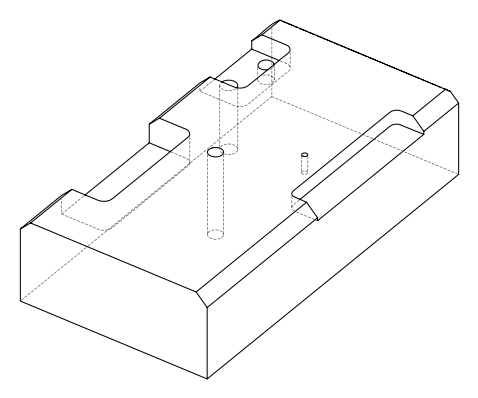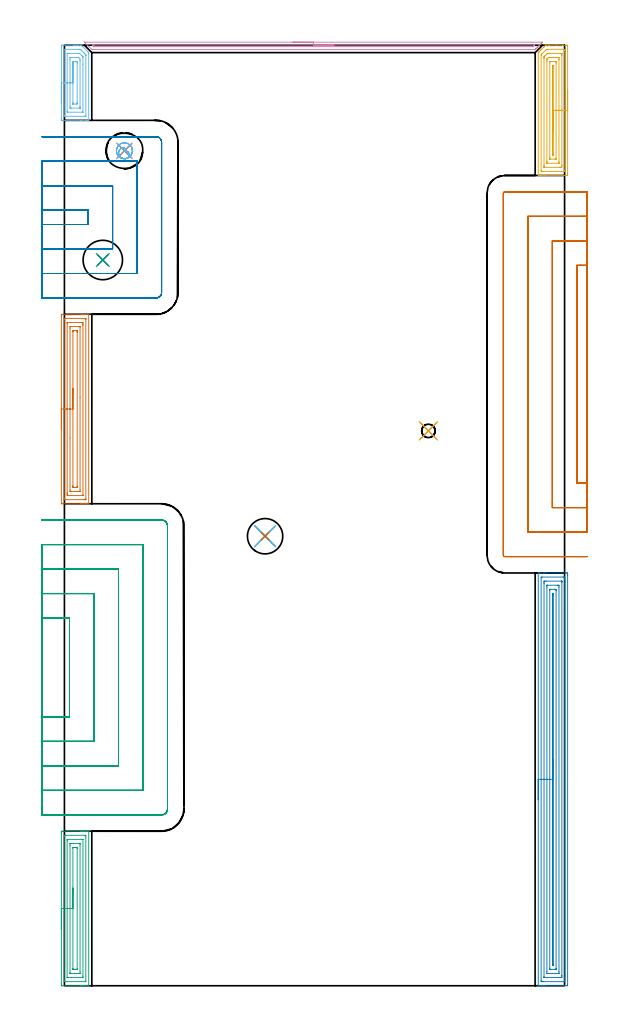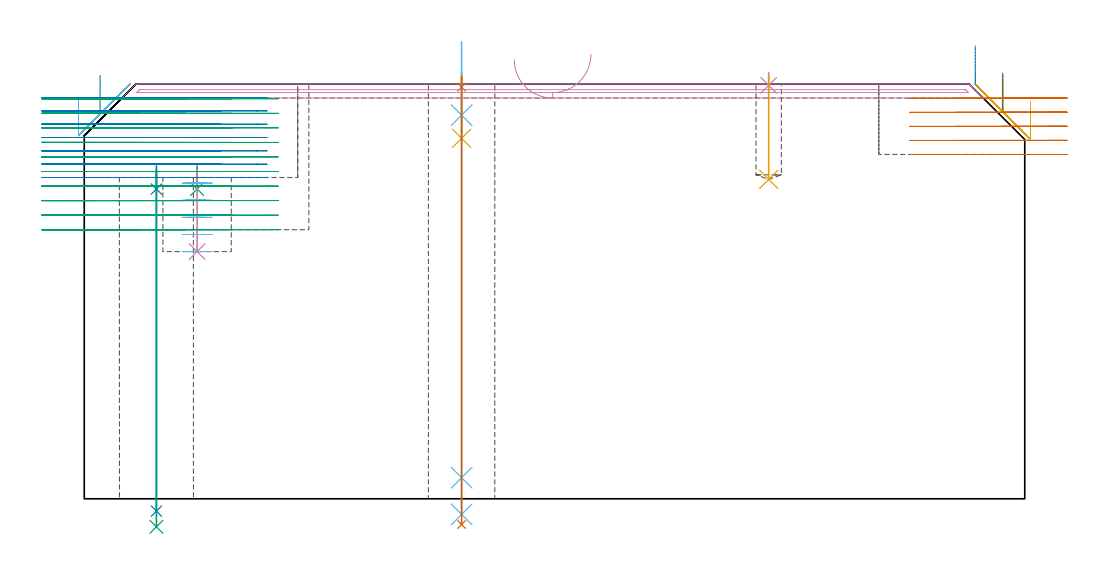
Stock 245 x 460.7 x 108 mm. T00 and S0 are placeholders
(PLAN: 21 operations, 10 tool changes, 89.4 min)
(1 SPOT_DRILL | STEP1HOLE | NXT0321_9005460120000 | 0.03 min | 4 mm3)
(2 SPOT_DRILL_1 | STEP1HOLE_1 | NXT0321_9005460120000 | 0.05 min | 2919 mm3)
(3 SPOT_DRILL_2 | STEP1POCKET | NXT0321_9005460120000 | 0.05 min | 2918 mm3)
(4 SPOT_DRILL_3 | STEP1POCKET_1 | NXT0321_9005460120000 | 0.03 min | 0 mm3)
(5 DRILL_BLIND_HOLE_INTO_CENTER | STEP1HOLE | NXT0301_065 | 0.07 min | 890 mm3)
(6 GUN_DRILL_THROUGH_HOLE | STEP1HOLE | UGT0307_008 | 0.61 min | 9318 mm3)
(7 DRILL_TO_ENLARGE_THROUGH_HOLE | STEP1HOLE | UGT0301_244 | 0.47 min | 15118 mm3)
(8 DRILL_THROUGH_HOLE_INTO_CENTER | STEP1HOLE_1 | NXT0301_065 | 0.36 min | 5642 mm3)
(9 DRILL_TO_ENLARGE_THROUGH_HOLE_1 | STEP1HOLE_1 | UGT0301_260 | 0.38 min | 22980 mm3)
(10 DRILL_BLIND_HOLE_INTO_CENTER_1 | STEP1POCKET | NXT0301_128 | 0.09 min | 1866 mm3)
(11 DRILL_BLIND_HOLE_INTO_CENTER_2 | STEP1POCKET_1 | NXT0301_037 | 0.11 min | 814 mm3)
(12 MILL_ROUGH_BLIND_HOLE_CONTOUR | STEP1POCKET | NXT0201_013 | Spiral | 0.85 min | 6052 mm3)
(13 AREA_MILL | FG_CHAMFER_SURFACE | UGT0205_001 | 3.99 min | 9563 mm3)
(14 AREA_MILL_1 | FG_CHAMFER_SURFACE_1 | UGT0205_001 | 9.89 min | 21697 mm3)
(15 AREA_MILL_2 | FG_CHAMFER_SURFACE_2 | UGT0205_001 | 3.3 min | 7421 mm3)
(16 AREA_MILL_3 | FG_CHAMFER_SURFACE_3 | UGT0205_001 | 3.69 min | 1602 mm3)
(17 AREA_MILL_4 | FG_CHAMFER_SURFACE_4 | UGT0205_001 | 3.22 min | 7328 mm3)
(18 AREA_MILL_5 | FG_CHAMFER_SURFACE_5 | UGT0205_001 | 1.72 min | 3763 mm3)
(19 MILL_SLOT | SLOT_PARTIAL_RECTANGULAR | NXT0201_012 | Follow Part, ap 4, ae 75% | 16.4 min | 133348 mm3)
(20 MILL_SLOT_1 | SLOT_PARTIAL_RECTANGULAR_1 | NXT0201_012 | Follow Part, ap 4, ae 75% | 10.9 min | 112780 mm3)
(21 MILL_SLOT_2 | SLOT_PARTIAL_RECTANGULAR_2 | NXT0201_012 | Follow Part, ap 4, ae 75% | 33.21 min | 352508 mm3)
(TOOL NXT0321_9005460120000 | NC Spot Drill, 142deg, 12mm, Carbide, Uncoated | D12 PA142 FL30 Z2)
(TOOL NXT0301_065 | Carbide Drill 9.4mm [860.1-0940-075A1-MM 2214] | D9.4 PA140 FL98 Z2)
(TOOL UGT0307_008 | Gun Drill 11 mm | D11 PA130 FL24 Z1)
(TOOL UGT0301_244 | Twist Drill 17.3 mm | D17.3 PA118 FL130 Z2)
(TOOL UGT0301_260 | Twist Drill 19.3 mm | D19.3 PA118 FL140 Z2)
(TOOL NXT0301_128 | Carbide Drill 12mm [861.1-1200-036A1-GP GC34] | D12 PA150 FL37.4 Z2)
(TOOL NXT0301_037 | Carbide Drill 6.6mm [860.1-0660-033A1-MM 2214] | D6.6 PA140 FL53 Z2)
(TOOL NXT0201_013 | ENDMILL 10mm | D10 FL30 Z4)
(TOOL UGT0205_001 | Chamfer Mill 20 x 3 x 45 deg. | D20 FL50 Z2)
(TOOL NXT0201_012 | ENDMILL 16mm [2P460-1600-NA 1630] | D16 FL38 Z6)
(OP 1 SPOT_DRILL)
G17 G21 G94 G90
T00 M6
G54
G17 G0 G90 X98.3 Y220.2 S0 M3
G43 Z118. H0
G94 G81 G98 Z107.255 F250. R111.
G80
M5
M2
(OP 2 SPOT_DRILL_1)
G17 G21 G94 G90
T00 M6
G54
G17 G0 G90 X18.8 Y355.5 S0 M3
G43 Z118. H0
G94 G81 G98 Z80.7 F250. R86.7
G80
M5
M2
(OP 3 SPOT_DRILL_2)
G17 G21 G94 G90
T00 M6
G54
G17 G0 G90 X29.4 Y409. S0 M3
G43 Z118. H0
G94 G81 G98 Z80.7 F250. R86.7
G80
M5
M2
(OP 4 SPOT_DRILL_3)
G17 G21 G94 G90
T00 M6
G54
G17 G0 G90 X178.3 Y271.8 S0 M3
G43 Z118. H0
G94 G81 G98 Z107.716 F250. R111.
G80
M5
M2
(OP 5 DRILL_BLIND_HOLE_INTO_CENTER)
G17 G21 G94 G90
T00 M6
G54
G17 G0 G90 X98.3 Y220.2 S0 M3
G43 Z118. H1
G94 G81 G98 Z93.9 F250. R110.
G80
M5
M2
(OP 6 GUN_DRILL_THROUGH_HOLE)
G17 G21 G94 G90
T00 M6
G54
G17 G0 G90 X98.3 Y220.2 M8
G43 Z119.029 H0
S716 M3
G94 G1 Z99.935 F125. M26
G4 X.084
Z5.5 F250.
G4 X.084
Z-4.065 F125.
G4 X.084
M5
M9
G0 Z119.029
M2
(OP 7 DRILL_TO_ENLARGE_THROUGH_HOLE)
G17 G21 G94 G90
T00 M6
G54
G17 G0 G90 X98.3 Y220.2 S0 M3
G43 Z118. H0
G94 G73 G98 Z-6.697 F250. Q16.385 R110.
G80
M5
M2
(OP 8 DRILL_THROUGH_HOLE_INTO_CENTER)
G17 G21 G94 G90
T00 M6
G54
G17 G0 G90 X18.8 Y355.5 S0 M3
G43 Z118. H1
G94 G73 G98 Z-3.211 F250. Q8.691 R85.7
G80
M5
M2
(OP 9 DRILL_TO_ENLARGE_THROUGH_HOLE_1)
G17 G21 G94 G90
T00 M6
G54
G17 G0 G90 X18.8 Y355.5 S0 M3
G43 Z118. H0
G94 G73 G98 Z-7.298 F250. Q18.2 R85.7
G80
M5
M2
(OP 10 DRILL_BLIND_HOLE_INTO_CENTER_1)
G17 G21 G94 G90
T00 M6
G54
G17 G0 G90 X29.4 Y409. S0 M3
G43 Z118. H1
G94 G81 G98 Z64.4 F250. R85.7
G80
M5
M2
(OP 11 DRILL_BLIND_HOLE_INTO_CENTER_2)
G17 G21 G94 G90
T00 M6
G54
G17 G0 G90 X178.3 Y271.8 S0 M3
G43 Z118. H1
G94 G81 G98 Z83.2 F250. R110.
G80
M5
M2
(OP 12 MILL_ROUGH_BLIND_HOLE_CONTOUR)
G17 G21 G94 G90
T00 M6
G54
G17 G0 G90 X29.4 Y409. S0 M3
G43 Z118. H0
Z82.24
G94 G3 X29.78 Y410.055 R0.596 F250.
X27.898 Y410.243 R1.696
X26.759 Y406.941 R2.571
X30.131 Y405.169 R3.058
X33.231 Y409.731 R3.9
X30.131 Y405.169 R-3.9
X31.681 Y407.45 R1.95
X29.4 Y409. R1.95
G0 Z77.78
G3 X29.78 Y410.055 R0.596
X27.898 Y410.243 R1.696
X26.759 Y406.941 R2.571
X30.131 Y405.169 R3.058
X33.231 Y409.731 R3.9
X30.131 Y405.169 R-3.9
X31.681 Y407.45 R1.95
X29.4 Y409. R1.95
G0 Z73.32
G3 X29.78 Y410.055 R0.596
X27.898 Y410.243 R1.696
X26.759 Y406.941 R2.571
X30.131 Y405.169 R3.058
X33.231 Y409.731 R3.9
X30.131 Y405.169 R-3.9
X31.681 Y407.45 R1.95
X29.4 Y409. R1.95
G0 Z68.86
G3 X29.78 Y410.055 R0.596
X27.898 Y410.243 R1.696
X26.759 Y406.941 R2.571
X30.131 Y405.169 R3.058
X33.231 Y409.731 R3.9
X30.131 Y405.169 R-3.9
X31.681 Y407.45 R1.95
X29.4 Y409. R1.95
G0 Z64.4
G3 X29.78 Y410.055 R0.596
X27.898 Y410.243 R1.696
X26.759 Y406.941 R2.571
X30.131 Y405.169 R3.058
X33.231 Y409.731 R3.9
X30.131 Y405.169 R-3.9
X31.681 Y407.45 R1.95
X29.4 Y409. R1.95
G0 Z118.
M5
M2
(OP 13 AREA_MILL)
G17 G21 G94 G90
T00 M6
G54
G17 G0 G90 X-1.5 Y272.5 S1061 M3
G43 Z118. H0
Z104.6
G94 G1 Y272.538 Z103.728 F250.
Y272.652 Z102.864
Y272.841 Z102.012
Y273.103 Z101.18
Y273.437 Z100.374
Y273.84 Z99.6
Y274.308 Z98.864
Y274.84 Z98.172
Y275.429 Z97.529
Y276.072 Z96.94
Y276.764 Z96.409
Y277.5 Z95.94
Y278.274 Z95.537
Y279.08 Z95.203
Y279.912 Z94.941
Y280.764 Z94.752
Y281.628 Z94.638
Y282.5 Z94.6
Y327.947
X-1.499 Y328.33 Z94.601
X-1.494 Y328.83 Z94.603
X-1.491 Y328.892 Z94.605
X-0.996 Y328.9 Z95.1
X7.856 Z103.95
X8.492 Z104.59
X8.741 Z104.838
X9.378 Z105.475
X9.626 Z105.722
X10.123 Z106.222
X10.9 Z106.999
X11.396 Z107.495
X11.618 Z107.717
X11.884 Y328.893 Z107.975
X11.897 Y328.891 Z107.988
X11.9 Y328.775 Z108.
Y236.225
X11.897 Y236.109 Z107.989
X11.884 Y236.107 Z107.975
X11.617 Y236.1 Z107.716
X10.9 Z106.999
X10.123 Z106.222
X9.626 Z105.722
X9.378 Z105.475
X8.741 Z104.838
X8.492 Z104.59
X7.856 Z103.95
X-1.222 Z94.875
X-1.316 Y236.102 Z94.781
X-1.491 Y236.11 Z94.605
X-1.499 Y236.285 Z94.599
X-1.5 Y236.67 Z94.6
Y282.5
X-0.086 Z96.014
Y326.55
X-0.083 Y326.766 Z96.017
X-0.079 Y326.872 Z96.021
X-0.076 Y326.89 Z96.024
X-0.021 Y326.894 Z96.079
X0.079 Y326.898 Z96.179
X0.426 Y326.9 Z96.526
X0.774 Z96.874
X10.164 Z106.264
X10.368 Y326.897 Z106.468
X10.442 Y326.894 Z106.542
X10.47 Y326.891 Z106.57
X10.479 Y326.862 Z106.579
X10.482 Y326.768 Z106.582
X10.486 Y326.576 Z106.586
Y326.55
Y238.45
X10.483 Y238.234 Z106.583
X10.479 Y238.128 Z106.579
X10.476 Y238.11 Z106.576
X10.421 Y238.106 Z106.521
X10.321 Y238.103 Z106.421
X9.974 Y238.1 Z106.074
X9.626 Z105.726
X0.236 Z96.336
X0.032 Y238.103 Z96.132
X-0.042 Y238.106 Z96.058
X-0.07 Y238.109 Z96.03
X-0.079 Y238.138 Z96.021
X-0.082 Y238.232 Z96.018
X-0.086 Y238.424 Z96.014
Y238.45
Y282.5
X1.328 Z97.428
X1.329 Y324.213 Z97.429
X1.331 Y324.771 Z97.431
X1.333 Y324.853 Z97.433
X1.335 Y324.886 Z97.435
X1.402 Y324.892 Z97.502
X1.532 Y324.899 Z97.632
X8.613 Z104.713
X8.741 Y324.896 Z104.841
X8.869 Y324.89 Z104.969
X9.065 Y324.872 Z105.165
X9.067 Y324.771 Z105.167
X9.07 Y324.439 Z105.17
X9.071 Y323.881 Z105.171
Y323.548
Y240.787
X9.069 Y240.229 Z105.169
X9.067 Y240.147 Z105.167
X9.065 Y240.114 Z105.165
X8.998 Y240.109 Z105.098
X8.868 Y240.101 Z104.968
X1.788 Z97.888
X1.659 Y240.104 Z97.759
X1.531 Y240.11 Z97.631
X1.335 Y240.128 Z97.435
X1.333 Y240.229 Z97.433
X1.33 Y240.561 Z97.43
X1.329 Y241.119 Z97.429
Y241.452
X1.328 Y282.5 Z97.428
X2.743 Z98.843
Y322.101
X2.747 Y322.787 Z98.847
X2.749 Y322.881 Z98.849
X2.834 Y322.89 Z98.934
X3.032 Y322.895 Z99.132
X3.43 Y322.9 Z99.53
X3.52 Z99.62
X7.061 Z103.161
X7.4 Y322.898 Z103.5
X7.57 Y322.894 Z103.67
X7.648 Y322.89 Z103.748
X7.65 Y322.834 Z103.75
X7.656 Y322.301 Z103.756
X7.657 Y288.317 Z103.757
Y242.899
X7.653 Y242.213 Z103.753
X7.651 Y242.119 Z103.751
X7.566 Y242.11 Z103.666
X7.368 Y242.105 Z103.468
X6.97 Y242.1 Z103.07
X6.88 Z102.98
X3.339 Z99.439
X3. Y242.102 Z99.1
X2.83 Y242.106 Z98.93
X2.752 Y242.11 Z98.852
X2.75 Y242.166 Z98.85
X2.744 Y242.699 Z98.844
X2.743 Y268.317 Z98.843
Y282.5
X4.157 Z100.257
X4.158 Y320.321 Z100.258
X4.159 Y320.478 Z100.259
X4.164 Y320.638 Z100.264
X4.177 Y320.89 Z100.277
X4.315 Y320.894 Z100.415
X4.625 Y320.899 Z100.725
X5.2 Y320.9 Z101.3
X5.509 Z101.609
X6.085 Y320.898 Z102.185
X6.167 Y320.895 Z102.267
X6.216 Y320.89 Z102.316
X6.236 Y320.881 Z102.336
X6.238 Y320.797 Z102.338
X6.242 Y320.48 Z102.342
X6.243 Y320.321 Z102.343
Y320.162
X6.242 Y244.679 Z102.342
X6.241 Y244.522 Z102.341
X6.236 Y244.362 Z102.336
X6.223 Y244.11 Z102.323
X6.085 Y244.106 Z102.185
X5.775 Y244.101 Z101.875
X5.2 Y244.1 Z101.3
X4.891 Z100.991
X4.315 Y244.102 Z100.415
X4.233 Y244.105 Z100.333
X4.184 Y244.11 Z100.284
X4.164 Y244.119 Z100.264
X4.162 Y244.203 Z100.262
X4.158 Y244.52 Z100.258
X4.157 Y244.679 Z100.257
Y244.838
Y282.5
Y283.372 Z100.295
Y284.236 Z100.409
Y285.088 Z100.598
Y285.92 Z100.86
Y286.726 Z101.194
Y287.5 Z101.597
Y288.236 Z102.065
Y288.928 Z102.596
Y289.571 Z103.186
Y290.16 Z103.829
Y290.692 Z104.521
Y291.16 Z105.257
Y291.563 Z106.031
Y291.897 Z106.837
Y292.159 Z107.669
Y292.348 Z108.52
Y292.462 Z109.385
Y292.5 Z110.257
G0 Z118.
M5
M2
(OP 14 AREA_MILL_1)
G17 G21 G94 G90
T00 M6
G54
G17 G0 G90 X232.1 Y91.1 S1061 M3
G43 Z118. H0
G94 G1 Y91.138 Z117.128 F250.
Y91.252 Z116.263
Y91.441 Z115.412
Y91.703 Z114.58
Y92.037 Z113.774
Y92.44 Z113.
Y92.908 Z112.264
Y93.44 Z111.572
Y94.029 Z110.929
Y94.672 Z110.339
Y95.364 Z109.808
Y96.1 Z109.34
Y96.874 Z108.937
Y97.68 Z108.603
Y98.512 Z108.341
Y99.364 Z108.152
Y100.228 Z108.038
Y101.1 Z108.
Y202.031
X232.103 Y202.191 Z107.988
X232.137 Y202.2 Z107.954
X232.51 Z107.59
X232.856 Z107.243
X233.529 Z106.566
X234.753 Z105.344
X235.305 Z104.79
X235.917 Z104.178
X245.347 Z94.75
X245.959 Y202.196 Z94.138
X246.492 Y202.192 Z93.606
X246.494 Y202.123 Z93.604
X246.499 Y201.584 Z93.601
X246.5 Y201.04 Z93.6
Y0.616
X246.496 Y0.263 Z93.602
X246.492 Y0.01 Z93.606
X246.235 Y0. Z93.863
X235.305 Z104.79
X234.753 Z105.344
X234.417 Z105.679
X233.865 Z106.231
X233.529 Z106.566
X232.856 Z107.243
X232.51 Z107.59
X232.137 Z107.954
X232.103 Y0.009 Z107.988
X232.1 Y0.169 Z108.
Y101.1
X233.514 Z106.586
X233.515 Y199.812 Z106.585
X233.529 Y200.19 Z106.571
X234.018 Y200.199 Z106.082
X244.183 Y200.2 Z95.917
X244.673 Y200.199 Z95.427
X245.071 Y200.19 Z95.029
X245.085 Y199.798 Z95.015
X245.086 Y199.783 Z95.014
X245.085 Y2.388 Z95.015
X245.071 Y2.01 Z95.029
X244.582 Y2.001 Z95.518
X234.417 Y2. Z105.683
X233.927 Y2.001 Z106.173
X233.529 Y2.01 Z106.571
X233.515 Y2.402 Z106.585
X233.514 Y2.417 Z106.586
Y101.1
X234.928 Z105.172
X234.929 Y197.118 Z105.171
X234.93 Y197.495 Z105.17
X234.934 Y198.011 Z105.166
X234.937 Y198.19 Z105.163
X235.12 Y198.197 Z104.98
X235.305 Y198.199 Z104.795
X236.005 Y198.2 Z104.095
X243.483 Y198.199 Z96.617
X243.608 Y198.196 Z96.492
X243.652 Y198.192 Z96.448
X243.666 Y198.187 Z96.434
X243.667 Y198.182 Z96.433
X243.67 Y198.137 Z96.43
X243.671 Y198.011 Z96.429
Y197.633
Y5.082
X243.67 Y4.705 Z96.43
X243.666 Y4.189 Z96.434
X243.663 Y4.01 Z96.437
X243.48 Y4.003 Z96.62
X243.295 Y4.001 Z96.805
X242.595 Y4. Z97.505
X235.117 Y4.001 Z104.983
X234.992 Y4.004 Z105.108
X234.948 Y4.008 Z105.152
X234.934 Y4.013 Z105.166
X234.933 Y4.018 Z105.167
X234.93 Y4.063 Z105.17
X234.929 Y4.189 Z105.171
X234.928 Y4.567 Z105.172
Y101.1
X236.343 Z103.757
Y195.332
X236.347 Y196.069 Z103.753
X236.35 Y196.177 Z103.75
X236.356 Y196.191 Z103.744
X236.38 Y196.194 Z103.72
X236.433 Y196.197 Z103.667
X236.649 Y196.199 Z103.451
X241.545 Y196.2 Z98.555
X241.959 Y196.194 Z98.141
X242.166 Y196.19 Z97.934
X242.25 Y196.178 Z97.85
X242.257 Y195.332 Z97.843
Y6.868
X242.253 Y6.131 Z97.847
X242.25 Y6.023 Z97.85
X242.244 Y6.009 Z97.856
X242.22 Y6.006 Z97.88
X242.167 Y6.003 Z97.933
X241.951 Y6.001 Z98.149
X237.055 Y6. Z103.045
X236.641 Y6.006 Z103.459
X236.434 Y6.01 Z103.666
X236.349 Y6.022 Z103.751
X236.343 Y6.868 Z103.757
Y101.1
X237.757 Z102.343
Y193.758
X237.76 Y193.971 Z102.34
X237.764 Y194.111 Z102.336
X237.771 Y194.191 Z102.329
X237.806 Y194.193 Z102.294
X237.968 Y194.197 Z102.132
X238.206 Y194.2 Z101.894
X239.982 Y194.199 Z100.118
X240.632 Y194.19 Z99.468
X240.836 Y194.174 Z99.264
X240.841 Y193.758 Z99.259
X240.842 Y193.545 Z99.258
X240.843 Y8.442 Z99.257
X240.84 Y8.229 Z99.26
X240.836 Y8.089 Z99.264
X240.829 Y8.009 Z99.271
X240.794 Y8.007 Z99.306
X240.632 Y8.003 Z99.468
X240.394 Y8. Z99.706
X238.618 Y8.001 Z101.482
X237.968 Y8.01 Z102.132
X237.764 Y8.026 Z102.336
X237.759 Y8.442 Z102.341
X237.757 Y8.655 Z102.343
Y101.1
X239.171 Z100.929
Y191.759
X239.172 Y191.993 Z100.928
X239.176 Y192.163 Z100.924
X239.177 Y192.179 Z100.923
X239.192 Y192.19 Z100.908
X239.258 Y192.196 Z100.842
X239.307 Y192.198 Z100.793
X239.41 Y192.19 Z100.69
X239.422 Y192.18 Z100.678
X239.425 Y192.148 Z100.675
X239.428 Y192.077 Z100.672
X239.429 Y191.759 Z100.671
Y191.5
Y10.441
X239.428 Y10.207 Z100.672
X239.424 Y10.037 Z100.676
X239.423 Y10.021 Z100.677
X239.407 Y10.01 Z100.693
X239.342 Y10.004 Z100.758
X239.293 Y10.002 Z100.807
X239.189 Y10.01 Z100.911
X239.178 Y10.02 Z100.922
X239.175 Y10.052 Z100.925
X239.172 Y10.123 Z100.928
X239.171 Y10.441 Z100.929
Y10.7
Y101.1
Y101.972 Z100.967
Y102.837 Z101.081
Y103.688 Z101.27
Y104.52 Z101.532
Y105.326 Z101.866
Y106.1 Z102.269
Y106.836 Z102.737
Y107.528 Z103.268
Y108.171 Z103.858
Y108.76 Z104.501
Y109.292 Z105.193
Y109.76 Z105.929
Y110.163 Z106.703
Y110.497 Z107.509
Y110.759 Z108.341
Y110.948 Z109.192
Y111.062 Z110.057
Y111.1 Z110.929
G0 Z118.
M5
M2
(OP 15 AREA_MILL_2)
G17 G21 G94 G90
T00 M6
G54
G17 G0 G90 X-1.5 Y27.85 S1061 M3
G43 Z118. H0
Z104.6
G94 G1 Y27.888 Z103.728 F250.
Y28.002 Z102.864
Y28.191 Z102.012
Y28.453 Z101.18
Y28.787 Z100.374
Y29.19 Z99.6
Y29.658 Z98.864
Y30.19 Z98.172
Y30.779 Z97.529
Y31.422 Z96.94
Y32.114 Z96.408
Y32.85 Z95.94
Y33.624 Z95.537
Y34.43 Z95.203
Y35.262 Z94.941
Y36.113 Z94.752
Y36.978 Z94.638
Y37.85 Z94.6
Y74.771
X-1.499 Y75.154 Z94.601
X-1.493 Y75.653 Z94.603
X-1.491 Y75.692 Z94.605
X-0.996 Y75.7 Z95.1
X7.856 Z103.949
X8.538 Z104.636
X8.741 Z104.838
X9.423 Z105.52
X9.626 Z105.722
X10.032 Z106.13
X10.991 Z107.089
X11.396 Z107.495
X11.671 Y75.699 Z107.769
X11.894 Y75.69 Z107.992
X11.9 Y75.598 Z108.
Y0.093
X11.901 Y0.01 Z107.999
X11.669 Y0. Z107.767
X10.032 Z106.13
X9.626 Z105.722
X9.423 Z105.52
X8.741 Z104.838
X8.538 Z104.636
X7.856 Z103.949
X-0.996 Y0.001 Z95.1
X-1.221 Y0.003 Z94.876
X-1.491 Y0.008 Z94.605
X-1.493 Y0.047 Z94.603
X-1.499 Y0.546 Z94.601
X-1.5 Y1.051 Z94.6
Y37.85
X-0.086 Z96.014
X-0.085 Y73.378 Z96.015
X-0.08 Y73.593 Z96.02
X-0.076 Y73.69 Z96.024
X0.132 Y73.695 Z96.232
X0.454 Y73.699 Z96.554
X10.191 Z106.291
X10.374 Y73.695 Z106.474
X10.432 Y73.69 Z106.532
X10.479 Y73.679 Z106.579
X10.486 Y73.378 Z106.586
X10.485 Y2.322 Z106.585
X10.48 Y2.107 Z106.58
X10.476 Y2.01 Z106.576
X10.268 Y2.005 Z106.368
X9.946 Y2.001 Z106.046
X0.209 Z96.309
X0.026 Y2.005 Z96.126
X-0.032 Y2.01 Z96.068
X-0.079 Y2.021 Z96.021
X-0.086 Y2.322 Z96.014
Y37.85
X1.328 Z97.428
X1.329 Y71.045 Z97.429
X1.333 Y71.601 Z97.433
X1.335 Y71.675 Z97.435
X1.463 Y71.691 Z97.563
X1.562 Y71.699 Z97.662
X8.741 Y71.7 Z104.841
X8.839 Y71.699 Z104.939
X9.035 Y71.69 Z105.135
X9.066 Y71.685 Z105.166
X9.068 Y71.677 Z105.168
X9.071 Y71.649 Z105.171
Y4.655
X9.067 Y4.099 Z105.167
X9.065 Y4.025 Z105.165
X8.937 Y4.009 Z105.037
X8.838 Y4.001 Z104.938
X1.659 Y4. Z97.759
X1.561 Y4.001 Z97.661
X1.365 Y4.009 Z97.465
X1.334 Y4.015 Z97.434
X1.331 Y4.023 Z97.431
X1.329 Y4.051 Z97.429
X1.328 Y37.85 Z97.428
X2.743 Z98.843
Y68.937
X2.745 Y69.624 Z98.845
X2.747 Y69.671 Z98.847
X2.749 Y69.688 Z98.849
X2.765 Y69.691 Z98.865
X2.859 Y69.696 Z98.959
X3.049 Y69.699 Z99.149
X3.43 Y69.7 Z99.53
X7.095 Z103.195
X7.402 Y69.698 Z103.502
X7.555 Y69.694 Z103.655
X7.63 Y69.69 Z103.73
X7.651 Y69.68 Z103.751
X7.652 Y69.656 Z103.752
X7.656 Y69.137 Z103.756
X7.657 Y6.763 Z103.757
X7.655 Y6.076 Z103.755
X7.653 Y6.029 Z103.753
X7.651 Y6.012 Z103.751
X7.635 Y6.009 Z103.735
X7.541 Y6.004 Z103.641
X7.351 Y6.001 Z103.451
X6.97 Y6. Z103.07
X3.305 Z99.405
X2.998 Y6.002 Z99.098
X2.845 Y6.006 Z98.945
X2.77 Y6.01 Z98.87
X2.749 Y6.02 Z98.849
X2.748 Y6.044 Z98.848
X2.744 Y6.563 Z98.844
X2.743 Y37.85 Z98.843
X4.157 Z100.257
X4.158 Y67.477 Z100.258
X4.16 Y67.583 Z100.26
X4.164 Y67.666 Z100.264
X4.169 Y67.691 Z100.269
X4.181 Y67.693 Z100.281
X4.315 Y67.697 Z100.415
X4.662 Y67.7 Z100.762
X5.547 Z101.647
X6.085 Y67.699 Z102.185
X6.162 Y67.698 Z102.262
X6.209 Y67.694 Z102.309
X6.23 Y67.691 Z102.33
X6.236 Y67.635 Z102.336
X6.241 Y67.319 Z102.341
X6.243 Y67.16 Z102.343
X6.242 Y8.223 Z102.342
X6.24 Y8.117 Z102.34
X6.236 Y8.035 Z102.336
X6.231 Y8.009 Z102.331
X6.219 Y8.007 Z102.319
X6.085 Y8.003 Z102.185
X5.738 Y8. Z101.838
X4.853 Z100.953
X4.315 Y8.001 Z100.415
X4.238 Y8.002 Z100.338
X4.191 Y8.006 Z100.291
X4.17 Y8.009 Z100.27
X4.164 Y8.065 Z100.264
X4.159 Y8.381 Z100.259
X4.157 Y8.54 Z100.257
Y37.85
Y38.722 Z100.295
Y39.586 Z100.409
Y40.438 Z100.598
Y41.27 Z100.86
Y42.076 Z101.194
Y42.85 Z101.597
Y43.586 Z102.065
Y44.278 Z102.596
Y44.921 Z103.186
Y45.51 Z103.829
Y46.041 Z104.521
Y46.51 Z105.257
Y46.913 Z106.031
Y47.247 Z106.837
Y47.509 Z107.669
Y47.698 Z108.52
Y47.812 Z109.385
Y47.85 Z110.257
G0 Z118.
M5
M2
(OP 16 AREA_MILL_3)
G17 G21 G94 G90
T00 M6
G54
G17 G0 G90 X112. Y462.2 S1061 M3
G43 Z118. H0
Z114.4
G94 G1 X112.038 Z113.529 F250.
X112.152 Z112.664
X112.341 Z111.812
X112.603 Z110.98
X112.937 Z110.174
X113.34 Z109.4
X113.808 Z108.664
X114.34 Z107.972
X114.929 Z107.329
X115.572 Z106.74
X116.264 Z106.209
X117. Z105.74
X117.774 Z105.337
X118.58 Z105.003
X119.412 Z104.741
X120.263 Z104.552
X121.128 Z104.438
X122. Z104.4
X233.911
X234.186 Y462.196 Z104.403
Z104.404
Y462.186 Z104.414
X234.11 Y462.11 Z104.49
X233.726 Y461.725 Z104.872
X233.255 Y461.255 Z105.345
X232.843 Y460.842 Z105.755
X232.698 Y460.697 Z105.902
X232.401 Y460.401 Z106.199
X231.96 Y459.958 Z106.638
X231.488 Y459.488 Z107.112
X231.077 Y459.075 Z107.522
X230.912 Y458.912 Z107.687
X230.778 Y458.778 Z107.821
X230.607 Y458.611 Z107.982
X230.596 Y458.604 Z107.989
X230.466 Y458.6 Z108.
X13.534
X13.404 Y458.604 Z107.989
X13.393 Y458.611 Z107.982
X13.222 Y458.778 Z107.822
X10.096 Y461.903 Z104.695
X9.963 Y462.037 Z104.561
X9.841 Y462.166 Z104.432
X9.816 Y462.196 Z104.402
X9.946 Y462.2 Z104.4
X9.963
X122.
Y460.786 Z105.814
X230.02 Y460.785 Z105.815
X230.077
X230.302 Y460.779 Z105.821
X230.287 Y460.748 Z105.852
X230.204 Y460.659 Z105.941
X230.109 Y460.56 Z106.04
X229.677 Y460.128 Z106.472
X229.621 Y460.074 Z106.526
X229.582 Y460.039 Z106.561
X229.56 Y460.022 Z106.578
X229.07 Y460.014 Z106.586
X14.799
X14.594 Y460.016 Z106.584
X14.492 Y460.019 Z106.581
X14.446 Y460.021 Z106.579
X14.305 Y460.156 Z106.444
X13.98 Y460.472 Z106.128
X13.778 Y460.68 Z105.92
X13.695 Y460.767 Z105.833
X13.98 Y460.782 Z105.818
X14.039 Y460.784 Z105.816
X14.817 Y460.786 Z105.814
X122.
X122.872 Z105.852
X123.736 Z105.966
X124.588 Z106.155
X125.42 Z106.417
X126.226 Z106.751
X127. Z107.154
X127.736 Z107.623
X128.428 Z108.154
X129.071 Z108.743
X129.66 Z109.386
X130.191 Z110.079
X130.66 Z110.814
X131.063 Z111.588
X131.397 Z112.394
X131.659 Z113.226
X131.848 Z114.078
X131.962 Z114.943
X132. Z115.814
G0 Z118.
M5
M2
(OP 17 AREA_MILL_4)
G17 G21 G94 G90
T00 M6
G54
G17 G0 G90 X246.5 Y438.8 S1061 M3
G43 Z118. H0
Z103.6
G94 G1 Y438.762 Z102.728 F250.
Y438.648 Z101.864
Y438.459 Z101.012
Y438.197 Z100.18
Y437.863 Z99.374
Y437.46 Z98.6
Y436.991 Z97.864
Y436.46 Z97.172
Y435.871 Z96.529
Y435.228 Z95.94
Y434.536 Z95.409
Y433.8 Z94.94
Y433.026 Z94.537
Y432.22 Z94.203
Y431.388 Z93.941
Y430.536 Z93.752
Y429.672 Z93.638
Y428.8 Z93.6
Y397.871
X246.499 Y397.522 Z93.601
X246.494 Y396.984 Z93.604
X246.492 Y396.908 Z93.606
X245.959 Y396.9 Z94.139
X235.305 Z104.79
X233.877 Z106.219
X233.529 Z106.566
X232.832 Z107.268
X232.525 Z107.575
X232.138 Z107.953
X232.103 Y396.909 Z107.988
X232.1 Y397.075 Z108.
Y456.95
X232.104 Y457.095 Z107.989
X232.142 Y457.145 Z107.952
X232.396 Y457.397 Z107.703
X232.485 Y457.485 Z107.615
X233.085 Y458.087 Z107.011
X233.29 Y458.29 Z106.809
X233.356 Y458.356 Z106.744
X233.973 Y458.975 Z106.123
X234.184 Y459.184 Z105.916
X234.227 Y459.227 Z105.873
X234.861 Y459.863 Z105.235
X235.097 Y460.097 Z105.002
X235.519 Y460.52 Z104.58
X235.676 Y460.673 Z104.421
X235.706 Y460.695 Z104.391
X235.749 Y460.698 Z104.349
X235.788 Y460.7 Z104.31
X237.429 Z102.667
X241.098 Z98.998
X243.914 Z96.184
X245.959 Z94.139
X246.231 Y460.697 Z93.866
X246.492 Y460.69 Z93.606
X246.499 Y460.428 Z93.599
X246.5 Y428.8 Z93.6
X245.086 Z95.014
X245.085 Y399.295 Z95.015
X245.071 Y398.91 Z95.029
X244.588 Y398.902 Z95.512
X241.483 Y398.9 Z98.617
X234.417 Z105.683
X233.934 Y398.902 Z106.166
X233.529 Y398.91 Z106.571
X233.515 Y399.31 Z106.585
X233.514 Y399.324 Z106.586
X233.515 Y455.624 Z106.585
X233.529 Y456.067 Z106.571
X233.742 Y456.288 Z106.358
X233.953 Y456.503 Z106.147
X236.043 Y458.592 Z104.057
X236.104 Y458.649 Z103.996
X236.145 Y458.683 Z103.955
X236.193 Y458.69 Z103.907
X236.675 Y458.699 Z103.425
X244.183 Y458.7 Z95.917
X244.666 Y458.698 Z95.434
X245.071 Y458.69 Z95.029
X245.085 Y458.29 Z95.015
X245.086 Y458.276 Z95.014
Y428.8
X243.672 Z96.428
X243.671 Y401.991 Z96.429
X243.67 Y401.613 Z96.43
X243.667 Y401.097 Z96.433
X243.664 Y400.917 Z96.436
X243.486 Y400.905 Z96.614
X243.295 Y400.903 Z96.805
X242.603 Y400.9 Z97.497
X235.305 Y400.901 Z104.795
X235.109 Y400.903 Z104.991
X234.979 Y400.907 Z105.121
X234.937 Y400.91 Z105.163
X234.934 Y400.927 Z105.166
X234.932 Y400.971 Z105.168
X234.93 Y401.097 Z105.17
X234.929 Y401.475 Z105.171
X234.928 Y401.991 Z105.172
X234.929 Y454.201 Z105.171
X234.93 Y454.716 Z105.17
X234.933 Y454.905 Z105.167
X234.936 Y454.998 Z105.164
X234.944 Y455.033 Z105.156
X234.966 Y455.057 Z105.134
X235.305 Y455.405 Z104.795
X235.406 Y455.507 Z104.694
X236.403 Y456.503 Z103.697
X236.541 Y456.634 Z103.559
X236.59 Y456.679 Z103.51
X236.69 Y456.69 Z103.41
X236.887 Y456.698 Z103.213
X237.08 Y456.699 Z103.02
X237.773 Y456.7 Z102.327
X243.295 Y456.699 Z96.805
X243.491 Y456.697 Z96.609
X243.621 Y456.693 Z96.479
X243.663 Y456.69 Z96.437
X243.666 Y456.673 Z96.434
X243.668 Y456.629 Z96.432
X243.67 Y456.503 Z96.43
X243.671 Y456.125 Z96.429
Y455.609
X243.672 Y428.8 Z96.428
X242.257 Z97.843
Y403.778
X242.254 Y403.038 Z97.846
X242.251 Y402.931 Z97.849
X242.249 Y402.91 Z97.851
X242.228 Y402.907 Z97.872
X242.174 Y402.904 Z97.926
X241.956 Y402.901 Z98.144
X236.639 Z103.461
X236.427 Y402.903 Z103.673
X236.374 Y402.907 Z103.726
X236.352 Y402.91 Z103.748
X236.35 Y402.924 Z103.75
X236.347 Y402.996 Z103.753
X236.343 Y403.626 Z103.757
Y403.778
Y452.929
X236.347 Y453.667 Z103.753
X236.35 Y453.822 Z103.75
X236.36 Y454. Z103.74
X236.479 Y454.12 Z103.621
X236.633 Y454.272 Z103.467
X237.08 Y454.69 Z103.02
X237.101 Y454.695 Z102.999
X237.968 Y454.7 Z102.132
X241.52 Z98.58
X241.961 Y454.699 Z98.139
X242.173 Y454.697 Z97.927
X242.226 Y454.693 Z97.874
X242.248 Y454.69 Z97.852
X242.25 Y454.676 Z97.85
X242.253 Y454.604 Z97.847
X242.257 Y453.974 Z97.843
Y453.822
Y428.8
X240.843 Z99.257
Y405.353
X240.84 Y405.14 Z99.26
X240.836 Y404.999 Z99.264
X240.832 Y404.91 Z99.268
X240.797 Y404.908 Z99.303
X240.632 Y404.903 Z99.468
X240.404 Y404.901 Z99.696
X237.816 Z102.284
X237.783 Y404.902 Z102.317
X237.767 Y404.905 Z102.333
X237.764 Y404.908 Z102.336
X237.762 Y404.928 Z102.338
X237.758 Y405.352 Z102.342
X237.757 Y405.565 Z102.343
Y405.778
X237.758 Y452.247 Z102.342
X237.76 Y452.46 Z102.34
X237.764 Y452.601 Z102.336
X237.768 Y452.69 Z102.332
X237.803 Y452.692 Z102.297
X237.968 Y452.697 Z102.132
X238.196 Y452.699 Z101.904
X240.784 Z99.316
X240.817 Y452.698 Z99.283
X240.833 Y452.695 Z99.267
X240.836 Y452.692 Z99.264
X240.838 Y452.672 Z99.262
X240.842 Y452.248 Z99.258
X240.843 Y452.035 Z99.257
Y428.8
X239.429 Z100.671
X239.428 Y407.352 Z100.672
X239.427 Y407.113 Z100.673
X239.424 Y406.945 Z100.676
X239.422 Y406.912 Z100.678
X239.358 Y406.905 Z100.742
X239.304 Y406.902 Z100.796
X239.188 Y406.908 Z100.912
X239.179 Y406.91 Z100.921
X239.177 Y406.919 Z100.923
X239.173 Y406.957 Z100.927
X239.172 Y407.035 Z100.928
Y450.248
X239.173 Y450.487 Z100.927
X239.176 Y450.655 Z100.924
X239.178 Y450.688 Z100.922
X239.242 Y450.695 Z100.858
X239.296 Y450.698 Z100.804
X239.412 Y450.692 Z100.688
X239.421 Y450.69 Z100.679
X239.423 Y450.68 Z100.677
X239.427 Y450.643 Z100.673
X239.428 Y450.565 Z100.672
X239.429 Y428.8 Z100.671
Y427.928 Z100.709
Y427.063 Z100.823
Y426.212 Z101.012
Y425.38 Z101.274
Y424.574 Z101.608
Y423.8 Z102.011
Y423.064 Z102.48
Y422.372 Z103.011
Y421.729 Z103.6
Y421.14 Z104.243
Y420.608 Z104.935
Y420.14 Z105.671
Y419.737 Z106.445
Y419.403 Z107.251
Y419.141 Z108.083
Y418.952 Z108.935
Y418.838 Z109.8
Y418.8 Z110.671
G0 Z118.
M5
M2
(OP 18 AREA_MILL_5)
G17 G21 G94 G90
T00 M6
G54
G17 G0 G90 X-1.5 Y432.3 S1061 M3
G43 Z118. H0
Z104.6
G94 G1 Y432.338 Z103.729 F250.
Y432.452 Z102.864
Y432.641 Z102.012
Y432.903 Z101.18
Y433.237 Z100.374
Y433.64 Z99.6
Y434.108 Z98.864
Y434.64 Z98.172
Y435.229 Z97.529
Y435.872 Z96.94
Y436.564 Z96.409
Y437.3 Z95.94
Y438.074 Z95.537
Y438.88 Z95.203
Y439.712 Z94.941
Y440.563 Z94.752
Y441.428 Z94.638
Y442.3 Z94.6
Y459.733
X-1.499 Y460.117 Z94.601
X-1.494 Y460.618 Z94.603
X-1.491 Y460.692 Z94.606
X-0.996 Y460.7 Z95.101
X4.315 Z100.409
X4.927 Z101.024
X5.2 Z101.297
X5.812 Z101.909
X6.085 Z102.181
X6.632 Z102.731
X6.97 Z103.07
X7.791 Z103.891
X8.3 Z104.4
X8.325 Y460.675 Z104.425
X8.741 Y460.261 Z104.837
X11.396 Y457.605 Z107.493
X11.845 Y457.155 Z107.944
X11.9 Y457.095 Z107.983
Y456.554 Z108.
Y424.038
X11.897 Y423.909 Z107.988
X11.882 Y423.907 Z107.973
X11.589 Y423.9 Z107.688
X11.058 Z107.157
X10.511 Z106.606
X8.467 Z104.565
X7.856 Z103.95
X-0.996 Y423.901 Z95.101
X-1.221 Y423.903 Z94.876
X-1.491 Y423.908 Z94.606
X-1.494 Y423.982 Z94.603
X-1.499 Y424.483 Z94.601
X-1.5 Y424.99 Z94.6
Y442.3
X-0.086 Z96.014
X-0.085 Y458.552 Z96.015
X-0.084 Y458.66 Z96.016
X-0.081 Y458.685 Z96.019
X-0.08 Y458.69 Z96.02
X-0.054 Y458.693 Z96.046
X0.049 Y458.697 Z96.149
X0.412 Y458.7 Z96.512
X6.97 Y458.699 Z103.07
X7.498 Y458.695 Z103.598
X7.856 Y458.685 Z103.956
X8.212 Y458.335 Z104.312
X9.626 Y456.924 Z105.726
X9.995 Y456.554 Z106.095
X10.369 Y456.172 Z106.469
X10.474 Y456.064 Z106.574
X10.479 Y456.012 Z106.579
X10.482 Y455.904 Z106.582
X10.486 Y455.688 Z106.586
Y455.663
X10.485 Y426.048 Z106.585
X10.484 Y425.94 Z106.584
X10.481 Y425.915 Z106.581
X10.48 Y425.91 Z106.58
X10.454 Y425.907 Z106.554
X10.351 Y425.903 Z106.451
X9.988 Y425.9 Z106.088
X0.251 Y425.901 Z96.351
X0.036 Y425.904 Z96.136
X-0.048 Y425.907 Z96.052
X-0.079 Y425.91 Z96.021
X-0.081 Y425.95 Z96.019
X-0.083 Y426.046 Z96.017
X-0.086 Y426.239 Z96.014
Y426.265
Y442.3
X1.328 Z97.428
X1.329 Y456.637 Z97.429
X1.332 Y456.677 Z97.432
X1.334 Y456.689 Z97.434
X1.369 Y456.694 Z97.469
X1.514 Y456.699 Z97.614
X6.97 Z103.07
X7.116 Y456.697 Z103.216
X7.4 Y456.688 Z103.5
X7.545 Y456.554 Z103.645
X8.438 Y455.663 Z104.538
X8.741 Y455.359 Z104.841
X9.031 Y455.061 Z105.131
X9.064 Y455.025 Z105.164
X9.068 Y454.971 Z105.168
X9.071 Y454.883 Z105.171
X9.072 Y451.251 Z105.172
X9.071 Y427.963 Z105.171
X9.068 Y427.923 Z105.168
X9.066 Y427.911 Z105.166
X9.031 Y427.906 Z105.131
X8.886 Y427.901 Z104.986
X1.514 Z97.614
X1.417 Y427.905 Z97.517
X1.344 Y427.91 Z97.444
X1.335 Y427.938 Z97.435
X1.332 Y428.046 Z97.432
X1.329 Y428.379 Z97.429
X1.328 Y442.3 Z97.428
X2.743 Z98.843
Y453.881
X2.745 Y454.57 Z98.845
X2.748 Y454.67 Z98.848
X2.75 Y454.69 Z98.85
X2.769 Y454.693 Z98.869
X2.819 Y454.696 Z98.919
X3.023 Y454.699 Z99.123
X6.085 Z102.185
X6.158 Z102.258
X6.97 Y454.671 Z103.07
X7.366 Y454.276 Z103.466
X7.565 Y454.074 Z103.665
X7.65 Y453.975 Z103.75
X7.657 Y452.99 Z103.757
Y430.719
X7.655 Y430.03 Z103.755
X7.652 Y429.93 Z103.752
X7.65 Y429.91 Z103.75
X7.631 Y429.907 Z103.731
X7.581 Y429.904 Z103.681
X7.377 Y429.901 Z103.477
X3.358 Y429.9 Z99.458
X2.999 Y429.906 Z99.099
X2.82 Y429.91 Z98.92
X2.75 Y429.922 Z98.85
X2.748 Y429.978 Z98.848
X2.744 Y430.519 Z98.844
X2.743 Y442.3 Z98.843
X4.157 Z100.257
X4.158 Y452.099 Z100.258
X4.159 Y452.256 Z100.259
X4.163 Y452.417 Z100.263
X4.172 Y452.69 Z100.272
X4.315 Y452.694 Z100.415
X4.605 Y452.699 Z100.705
X5.2 Y452.7 Z101.3
X5.489 Z101.589
X6.085 Y452.698 Z102.185
X6.17 Y452.696 Z102.27
X6.222 Y452.691 Z102.322
X6.231 Y452.689 Z102.331
X6.236 Y452.665 Z102.336
X6.239 Y452.576 Z102.339
X6.242 Y452.258 Z102.342
X6.243 Y452.099 Z102.343
X6.242 Y432.501 Z102.342
X6.241 Y432.344 Z102.341
X6.237 Y432.183 Z102.337
X6.228 Y431.91 Z102.328
X6.085 Y431.906 Z102.185
X5.795 Y431.901 Z101.895
X4.315 Z100.415
X4.23 Y431.903 Z100.33
X4.178 Y431.907 Z100.278
X4.169 Y431.909 Z100.269
X4.164 Y431.935 Z100.264
X4.161 Y432.024 Z100.261
X4.158 Y432.342 Z100.258
X4.157 Y432.501 Z100.257
Y442.3
Y443.172 Z100.295
Y444.036 Z100.409
Y444.888 Z100.598
Y445.72 Z100.86
Y446.526 Z101.194
Y447.3 Z101.597
Y448.036 Z102.065
Y448.728 Z102.596
Y449.371 Z103.186
Y449.96 Z103.829
Y450.492 Z104.521
Y450.96 Z105.257
Y451.363 Z106.031
Y451.697 Z106.837
Y451.959 Z107.669
Y452.148 Z108.52
Y452.262 Z109.385
Y452.3 Z110.257
G0 Z118.
M5
M2
(OP 19 MILL_SLOT)
G17 G21 G94 G90
T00 M6
G54
G17 G0 G90 X256. Y352.922 S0 M3
G43 Z118. H1
Z104.34
G94 G1 X253. Y352.901 F250.
X252.746 Y352.9 F500.
X251.
Y246.2
X252.746
X253. Y246.199
X256. Y246.178 F250.
Y364.933
X253. Y364.901
G2 X252.746 Y364.9 R24. F500.
G1 X239.
Y234.2
X252.746
G2 X253. Y234.199 R24.
G1 X256. Y234.167 F250.
X255.999 Y376.966
X253. Y376.903
G2 X252.746 Y376.9 R12. F500.
G1 X227.
Y222.2
X252.746
G2 X253. Y222.197 R12.
G1 X255.999 Y222.134 F250.
X255.746 Y388.9
X252.746
X215.8 F500.
G3 X215. Y388.1 R0.8
G1 Y211.
G3 X215.8 Y210.2 R0.8
G1 X252.746
X255.746 F250.
G0 X256. Y352.901 Z100.68
G1 X253. Y352.9
X251. F500.
Y246.2
X253.
X256. Y246.199 F250.
Y364.902
X253. Y364.9
X239. F500.
Y234.2
X253.
X256. Y234.198 F250.
Y376.904
X253. Y376.9
X227. F500.
Y222.2
X253.
X256. Y222.196 F250.
X255.986 Y388.9
X252.986
X215.8 F500.
G3 X215. Y388.1 R0.8
G1 Y211.
G3 X215.8 Y210.2 R0.8
G1 X252.986
X255.986 F250.
G0 X256. Y352.9 Z97.02
G1 X253.
X251. F500.
Y246.2
X253.
X256. F250.
Y364.9
X253.
X239. F500.
Y234.2
X253.
X256. F250.
Y376.9
X253.
X227. F500.
Y222.2
X253.
X256. F250.
Y388.9
X253.
X215.8 F500.
G3 X215. Y388.1 R0.8
G1 Y211.
G3 X215.8 Y210.2 R0.8
G1 X253.
X256. F250.
G0 Y352.9 Z93.36
G1 X253.
X251. F500.
Y246.2
X253.
X256. F250.
Y364.9
X253.
X239. F500.
Y234.2
X253.
X256. F250.
Y376.9
X253.
X227. F500.
Y222.2
X253.
X256. F250.
Y388.9
X253.
X215.8 F500.
G3 X215. Y388.1 R0.8
G1 Y211.
G3 X215.8 Y210.2 R0.8
G1 X253.
X256. F250.
G0 Y352.9 Z89.7
G1 X253.
X251. F500.
Y246.2
X253.
X256. F250.
Y364.9
X253.
X239. F500.
Y234.2
X253.
X256. F250.
Y376.9
X253.
X227. F500.
Y222.2
X253.
X256. F250.
Y388.9
X253.
X215.8 F500.
G3 X215. Y388.1 R0.8
G1 Y211.
G3 X215.8 Y210.2 R0.8
G1 X253.
X256. F250.
G0 Z118.
M5
M2
(OP 20 MILL_SLOT_1)
G17 G21 G94 G90
T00 M6
G54
G17 G0 G90 X-11. Y372.878 S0 M3
G43 Z118. H1
Z104.528
G94 G1 X-8. Y372.899 F250.
X-7.746 Y372.9 F500.
X11.6
Y379.9
X-7.746
X-8. Y379.901
X-11. Y379.922 F250.
Y360.867
X-8. Y360.899
G2 X-7.746 Y360.9 R24. F500.
G1 X23.6
Y391.9
X-7.746
G2 X-8. Y391.901 R24.
G1 X-11. Y391.933 F250.
X-10.999 Y348.834
X-8. Y348.897
G2 X-7.746 Y348.9 R12. F500.
G1 X35.6
Y403.9
X-7.746
G2 X-8. Y403.903 R12.
G1 X-10.999 Y403.966 F250.
X-10.746 Y336.9
X-7.746
X44.9 F500.
G3 X47.6 Y339.6 R2.7
G1 Y413.2
G3 X44.9 Y415.9 R2.7
G1 X-7.746
X-10.746 F250.
G0 X-11. Y372.9 Z101.057
G1 X-8.
X11.6 F500.
Y379.9
X-8.
X-11. F250.
Y360.9
X-8.
X23.6 F500.
Y391.9
X-8.
X-11. F250.
Y348.9
X-8.
X35.6 F500.
Y403.9
X-8.
X-11. F250.
Y336.9
X-8.
X44.9 F500.
G3 X47.6 Y339.6 R2.7
G1 Y413.2
G3 X44.9 Y415.9 R2.7
G1 X-8.
X-11. F250.
G0 Y372.9 Z97.586
G1 X-8.
X11.6 F500.
Y379.9
X-8.
X-11. F250.
Y360.9
X-8.
X23.6 F500.
Y391.9
X-8.
X-11. F250.
Y348.9
X-8.
X35.6 F500.
Y403.9
X-8.
X-11. F250.
Y336.9
X-8.
X44.9 F500.
G3 X47.6 Y339.6 R2.7
G1 Y413.2
G3 X44.9 Y415.9 R2.7
G1 X-8.
X-11. F250.
G0 Y372.9 Z94.114
G1 X-8.
X11.6 F500.
Y379.9
X-8.
X-11. F250.
Y360.9
X-8.
X23.6 F500.
Y391.9
X-8.
X-11. F250.
Y348.9
X-8.
X35.6 F500.
Y403.9
X-8.
X-11. F250.
Y336.9
X-8.
X44.9 F500.
G3 X47.6 Y339.6 R2.7
G1 Y413.2
G3 X44.9 Y415.9 R2.7
G1 X-8.
X-11. F250.
G0 Y372.9 Z90.643
G1 X-8.
X11.6 F500.
Y379.9
X-8.
X-11. F250.
Y360.9
X-8.
X23.6 F500.
Y391.9
X-8.
X-11. F250.
Y348.9
X-8.
X35.6 F500.
Y403.9
X-8.
X-11. F250.
Y336.9
X-8.
X44.9 F500.
G3 X47.6 Y339.6 R2.7
G1 Y413.2
G3 X44.9 Y415.9 R2.7
G1 X-8.
X-11. F250.
G0 Y372.9 Z87.171
G1 X-8.
X11.6 F500.
Y379.9
X-8.
X-11. F250.
Y360.9
X-8.
X23.6 F500.
Y391.9
X-8.
X-11. F250.
Y348.9
X-8.
X35.6 F500.
Y403.9
X-8.
X-11. F250.
Y336.9
X-8.
X44.9 F500.
G3 X47.6 Y339.6 R2.7
G1 Y413.2
G3 X44.9 Y415.9 R2.7
G1 X-8.
X-11. F250.
G0 Y372.9 Z83.7
G1 X-8.
X11.6 F500.
Y379.9
X-8.
X-11. F250.
Y360.9
X-8.
X23.6 F500.
Y391.9
X-8.
X-11. F250.
Y348.9
X-8.
X35.6 F500.
Y403.9
X-8.
X-11. F250.
Y336.9
X-8.
X44.9 F500.
G3 X47.6 Y339.6 R2.7
G1 Y413.2
G3 X44.9 Y415.9 R2.7
G1 X-8.
X-11. F250.
G0 Z118.
M5
M2
(OP 21 MILL_SLOT_2)
G17 G21 G94 G90
T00 M6
G54
G17 G0 G90 X-11. Y131.683 S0 M3
G43 Z118. H1
Z104.21
G94 G1 X-8. Y131.699 F250.
X-7.746 Y131.7 F500.
X2.5
Y180.1
X-7.746
X-8. Y180.101
X-11. Y180.117 F250.
Y119.678
X-8. Y119.699
X-7.746 Y119.7 F500.
X14.5
Y192.1
X-7.746
X-8. Y192.101
X-11. Y192.122 F250.
Y107.667
X-8. Y107.699
G2 X-7.746 Y107.7 R24. F500.
G1 X26.5
Y204.1
X-7.746
G2 X-8. Y204.101 R24.
G1 X-11. Y204.133 F250.
X-10.999 Y95.634
X-8. Y95.697
G2 X-7.746 Y95.7 R12. F500.
G1 X38.5
Y216.1
X-7.746
G2 X-8. Y216.103 R12.
G1 X-10.999 Y216.166 F250.
X-10.746 Y83.7
X-7.746
X47.6 F500.
G3 X50.5 Y86.6 R2.9
G1 Y225.2
G3 X47.6 Y228.1 R2.9
G1 X-7.746
X-10.746 F250.
G0 X-11. Y131.7 Z100.42
G1 X-8.
X2.5 F500.
Y180.1
X-8.
X-11. F250.
Y119.7
X-8.
X14.5 F500.
Y192.1
X-8.
X-11. F250.
Y107.7
X-8.
X26.5 F500.
Y204.1
X-8.
X-11. F250.
Y95.7
X-8.
X38.5 F500.
Y216.1
X-8.
X-11. F250.
Y83.7
X-8.
X47.6 F500.
G3 X50.5 Y86.6 R2.9
G1 Y225.2
G3 X47.6 Y228.1 R2.9
G1 X-8.
X-11. F250.
G0 Y131.7 Z96.63
G1 X-8.
X2.5 F500.
Y180.1
X-8.
X-11. F250.
Y119.7
X-8.
X14.5 F500.
Y192.1
X-8.
X-11. F250.
Y107.7
X-8.
X26.5 F500.
Y204.1
X-8.
X-11. F250.
Y95.7
X-8.
X38.5 F500.
Y216.1
X-8.
X-11. F250.
Y83.7
X-8.
X47.6 F500.
G3 X50.5 Y86.6 R2.9
G1 Y225.2
G3 X47.6 Y228.1 R2.9
G1 X-8.
X-11. F250.
G0 Y131.7 Z92.84
G1 X-8.
X2.5 F500.
Y180.1
X-8.
X-11. F250.
Y119.7
X-8.
X14.5 F500.
Y192.1
X-8.
X-11. F250.
Y107.7
X-8.
X26.5 F500.
Y204.1
X-8.
X-11. F250.
Y95.7
X-8.
X38.5 F500.
Y216.1
X-8.
X-11. F250.
Y83.7
X-8.
X47.6 F500.
G3 X50.5 Y86.6 R2.9
G1 Y225.2
G3 X47.6 Y228.1 R2.9
G1 X-8.
X-11. F250.
G0 Y131.7 Z89.05
G1 X-8.
X2.5 F500.
Y180.1
X-8.
X-11. F250.
Y119.7
X-8.
X14.5 F500.
Y192.1
X-8.
X-11. F250.
Y107.7
X-8.
X26.5 F500.
Y204.1
X-8.
X-11. F250.
Y95.7
X-8.
X38.5 F500.
Y216.1
X-8.
X-11. F250.
Y83.7
X-8.
X47.6 F500.
G3 X50.5 Y86.6 R2.9
G1 Y225.2
G3 X47.6 Y228.1 R2.9
G1 X-8.
X-11. F250.
G0 Y131.7 Z85.26
G1 X-8.
X2.5 F500.
Y180.1
X-8.
X-11. F250.
Y119.7
X-8.
X14.5 F500.
Y192.1
X-8.
X-11. F250.
Y107.7
X-8.
X26.5 F500.
Y204.1
X-8.
X-11. F250.
Y95.7
X-8.
X38.5 F500.
Y216.1
X-8.
X-11. F250.
Y83.7
X-8.
X47.6 F500.
G3 X50.5 Y86.6 R2.9
G1 Y225.2
G3 X47.6 Y228.1 R2.9
G1 X-8.
X-11. F250.
G0 Y131.7 Z81.47
G1 X-8.
X2.5 F500.
Y180.1
X-8.
X-11. F250.
Y119.7
X-8.
X14.5 F500.
Y192.1
X-8.
X-11. F250.
Y107.7
X-8.
X26.5 F500.
Y204.1
X-8.
X-11. F250.
Y95.7
X-8.
X38.5 F500.
Y216.1
X-8.
X-11. F250.
Y83.7
X-8.
X47.6 F500.
G3 X50.5 Y86.6 R2.9
G1 Y225.2
G3 X47.6 Y228.1 R2.9
G1 X-8.
X-11. F250.
G0 Y131.7 Z77.68
G1 X-8.
X2.5 F500.
Y180.1
X-8.
X-11. F250.
Y119.7
X-8.
X14.5 F500.
Y192.1
X-8.
X-11. F250.
Y107.7
X-8.
X26.5 F500.
Y204.1
X-8.
X-11. F250.
Y95.7
X-8.
X38.5 F500.
Y216.1
X-8.
X-11. F250.
Y83.7
X-8.
X47.6 F500.
G3 X50.5 Y86.6 R2.9
G1 Y225.2
G3 X47.6 Y228.1 R2.9
G1 X-8.
X-11. F250.
G0 Y131.7 Z73.89
G1 X-8.
X2.5 F500.
Y180.1
X-8.
X-11. F250.
Y119.7
X-8.
X14.5 F500.
Y192.1
X-8.
X-11. F250.
Y107.7
X-8.
X26.5 F500.
Y204.1
X-8.
X-11. F250.
Y95.7
X-8.
X38.5 F500.
Y216.1
X-8.
X-11. F250.
Y83.7
X-8.
X47.6 F500.
G3 X50.5 Y86.6 R2.9
G1 Y225.2
G3 X47.6 Y228.1 R2.9
G1 X-8.
X-11. F250.
G0 Y131.7 Z70.1
G1 X-8.
X2.5 F500.
Y180.1
X-8.
X-11. F250.
Y119.7
X-8.
X14.5 F500.
Y192.1
X-8.
X-11. F250.
Y107.7
X-8.
X26.5 F500.
Y204.1
X-8.
X-11. F250.
Y95.7
X-8.
X38.5 F500.
Y216.1
X-8.
X-11. F250.
Y83.7
X-8.
X47.6 F500.
G3 X50.5 Y86.6 R2.9
G1 Y225.2
G3 X47.6 Y228.1 R2.9
G1 X-8.
X-11. F250.
G0 Z118.
M5
M2
